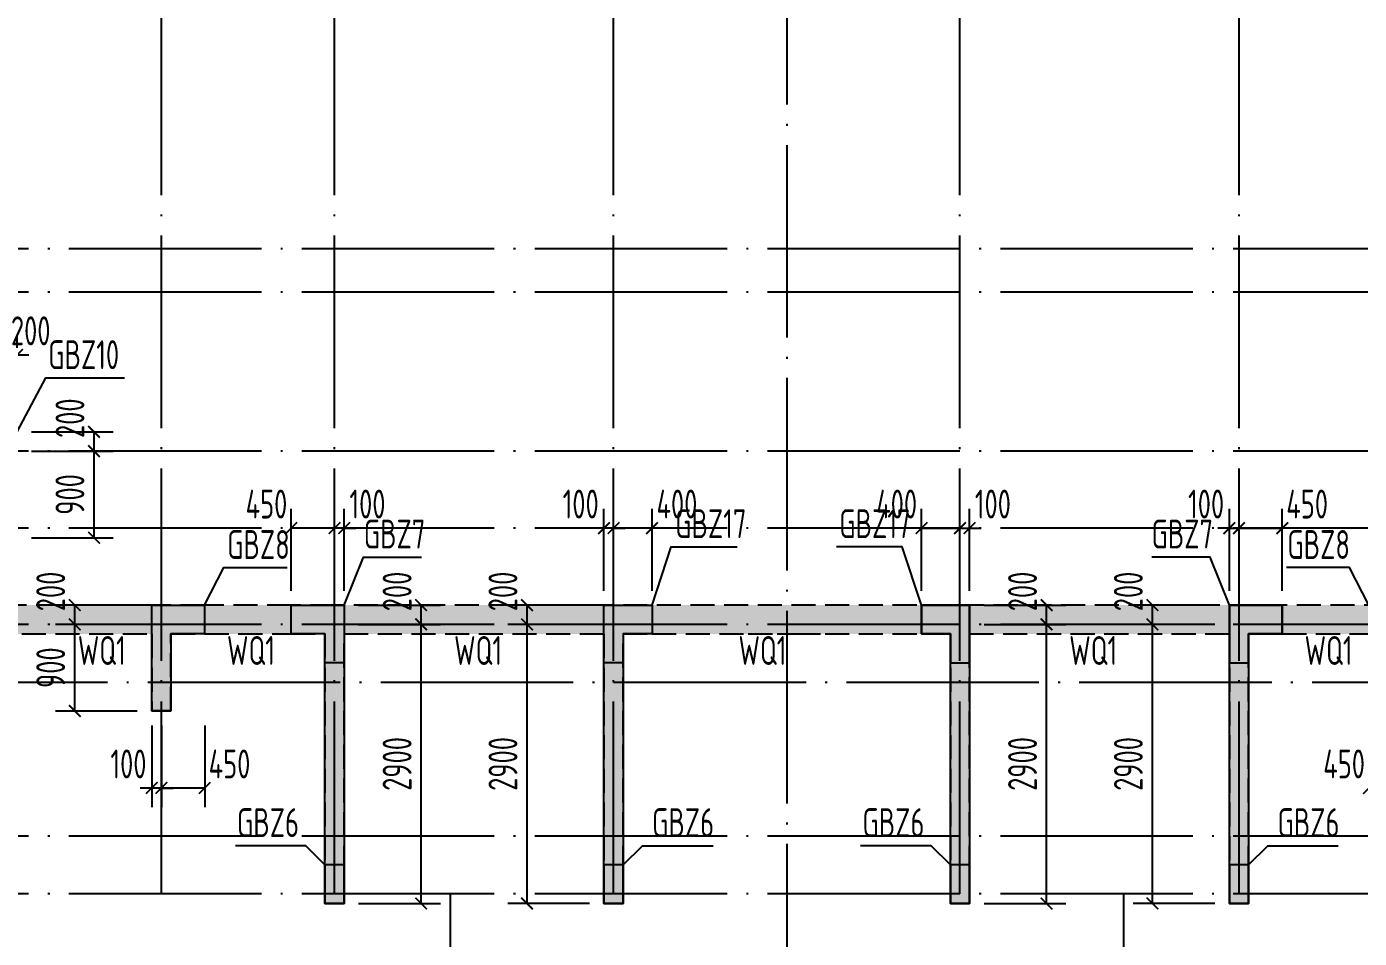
# Model space of a CAD drawing. Extents: x -668857 to 143095, y -247466 to 228182.
# Drawn here: x -310776 to -296925, y 207176 to 216648 of the extents above; entities that cross this region are included whole.
import ezdxf
from ezdxf.enums import TextEntityAlignment as Align

# ---------------------------------------------------------------- set-up
doc = ezdxf.new("R2010")
doc.units = 0
doc.header["$LTSCALE"] = 1000
doc.linetypes.add('DASH', pattern=[0.35, 0.25, -0.1])
doc.linetypes.add('DOTE', pattern=[2.42, 2, -0.2, 0.02, -0.2])
doc.layers.get('0').update_dxf_attribs({"linetype": 'CONTINUOUS'})
doc.layers.get('DEFPOINTS').update_dxf_attribs({"linetype": 'CONTINUOUS'})
for name, color, linetype in [('A-DOTE', 10, 'DOTE'), ('COLU_DE_TEXT', 7, 'CONTINUOUS'), ('LABEL', 1, 'CONTINUOUS'), ('S-Q墙填充', 252, 'CONTINUOUS'), ('S-Q墙实线', 6, 'CONTINUOUS'), ('S-Q墙标注', 3, 'CONTINUOUS'), ('S-Q墙虚线', 6, 'DASH'), ('S-X详图填充', 252, 'CONTINUOUS'), ('S-X详图实线', 4, 'CONTINUOUS')]:
    doc.layers.add(name, color=color, linetype=linetype)
doc.styles.add('TSSD_REIN', font='tssdeng.shx', dxfattribs={"width": 0.7, "height": 300, "bigfont": 'tssdchn.shx'})
doc.styles.add('结构文字', font='zstxt.shx', dxfattribs={"width": 0.7, "bigfont": 'zshz.shx'})
doc.dimstyles.new('STRUCK', dxfattribs={"dimtxt": 400, "dimasz": 121, "dimexe": 200, "dimexo": 150, "dimgap": 115, "dimtad": 1, "dimdec": 0, "dimdsep": 46, "dimtxsty": '结构文字', "dimblk": 'ARCHTICK', "dimcen": 400, "dimclrd": 3, "dimclre": 3, "dimclrt": 7, "dimadec": 0, "dimazin": 0, "dimtfac": 1, "dimtdec": 0, "dimtix": 1, "dimtmove": 2, "dimatfit": 3, "dimldrblk": '_DIMX', "dimfxl": 0, "dimtolj": 1, "dimtzin": 0, "dimarcsym": 0})

# ---------------------------------------------------------------- blocks, each defined once
blk = doc.blocks.new('20210726.16350016')
at = {"layer": 'A-DOTE'}
for p, q in [((23100, 10900), (23100, 21100)), ((24900, 10900), (24900, 21100)), ((27800, 10900), (27800, 21100)), ((29600, 21100), (29600, 3600)), ((31400, 10900), (31400, 21100)), ((34300, 10900), (34300, 21100)), ((55600, 17600), (3600, 17600)), ((55600, 17150), (3600, 17150)), ((55600, 15500), (3600, 15500)), ((55600, 14700), (3600, 14700)), ((55600, 13700), (3600, 13700)), ((3600, 13100.3), (55600, 13100.3)), ((55600, 11500), (3600, 11500)), ((55600, 10900), (3600, 10900)), ((26100, 10900), (26100, 3600)), ((33100, 10900), (33100, 3600))]:
    blk.add_line(p, q, dxfattribs=at)
blk = doc.blocks.new('_ArchTick')
at = {"color": 0, "linetype": 'ByBlock', "const_width": 0.15}
blk.add_lwpolyline([(-0.5, -0.5), (0.5, 0.5)], dxfattribs=at)
blk = doc.blocks.new('*D714')
at = {"layer": 'DEFPOINTS', "color": 0}
for p in [(-305576, 210438), (-304776, 210438), (-304776, 207538)]:
    blk.add_point(p, dxfattribs=at)
at = {"layer": 'S-Q墙标注', "color": 3, "lineweight": -2}
for p, q in [((-304926, 210438), (-305776, 210438)), ((-305576, 207538), (-305576, 210438)), ((-304926, 207538), (-305776, 207538))]:
    blk.add_line(p, q, dxfattribs=at)
at = {"layer": 'S-Q墙标注', "color": 3, "lineweight": -2, "xscale": 121, "yscale": 121, "zscale": 121}
for p, rotation in [((-305576, 210438), 90), ((-305576, 207538), 270)]:
    blk.add_blockref('_ArchTick', p, dxfattribs=dict(at, rotation=rotation))
at = {"layer": 'S-Q墙标注', "color": 7, "insert": (-305826, 208988), "char_height": 300, "attachment_point": 5, "rotation": 90, "style": 'TSSD_REIN'}
blk.add_mtext('\\A1;2900', dxfattribs=at)
blk = doc.blocks.new('_DIMX')
blk.add_line((-150, 0), (150, 0))
at = {"const_width": 50}
blk.add_lwpolyline([(-70, -70), (70, 70)], dxfattribs=at)
blk = doc.blocks.new('*D715')
at = {"layer": 'DEFPOINTS', "color": 0}
for p in [(-305576, 210638), (-304776, 210638), (-304776, 210438)]:
    blk.add_point(p, dxfattribs=at)
at = {"layer": 'S-Q墙标注', "color": 3, "lineweight": -2}
for p, q in [((-304926, 210638), (-305776, 210638)), ((-305576, 210438), (-305576, 210638)), ((-304926, 210438), (-305776, 210438))]:
    blk.add_line(p, q, dxfattribs=at)
at = {"layer": 'S-Q墙标注', "color": 3, "lineweight": -2, "xscale": 121, "yscale": 121, "zscale": 121}
for p, rotation in [((-305576, 210638), 90), ((-305576, 210438), 270)]:
    blk.add_blockref('_ArchTick', p, dxfattribs=dict(at, rotation=rotation))
at = {"layer": 'S-Q墙标注', "color": 7, "insert": (-305826, 210780), "char_height": 300, "attachment_point": 5, "rotation": 90, "style": 'TSSD_REIN'}
blk.add_mtext('\\A1;200', dxfattribs=at)
blk = doc.blocks.new('*D716')
at = {"layer": 'DEFPOINTS', "color": 0}
for p in [(-304676, 211438), (-304676, 210638), (-304276, 210638)]:
    blk.add_point(p, dxfattribs=at)
at = {"layer": 'S-Q墙标注', "color": 3, "lineweight": -2}
for p, q in [((-304676, 210788), (-304676, 211638)), ((-304276, 210788), (-304276, 211638)), ((-304276, 211438), (-304676, 211438))]:
    blk.add_line(p, q, dxfattribs=at)
at = {"layer": 'S-Q墙标注', "color": 3, "lineweight": -2, "xscale": 121, "yscale": 121, "zscale": 121, "rotation": 180}
blk.add_blockref('_ArchTick', (-304676, 211438), dxfattribs=at)
at = {"layer": 'S-Q墙标注', "color": 3, "lineweight": -2, "xscale": 121, "yscale": 121, "zscale": 121}
blk.add_blockref('_ArchTick', (-304276, 211438), dxfattribs=at)
at = {"layer": 'S-Q墙标注', "color": 7, "insert": (-304018, 211688), "char_height": 300, "attachment_point": 5, "style": 'TSSD_REIN'}
blk.add_mtext('\\A1;400', dxfattribs=at)
blk = doc.blocks.new('*D717')
at = {"layer": 'DEFPOINTS', "color": 0}
for p in [(-304776, 211438), (-304776, 210638), (-304676, 210638)]:
    blk.add_point(p, dxfattribs=at)
at = {"layer": 'S-Q墙标注', "color": 3, "lineweight": -2}
for p, q in [((-304776, 210788), (-304776, 211638)), ((-304676, 210788), (-304676, 211638)), ((-304776, 211438), (-304897, 211438)), ((-304676, 211438), (-304776, 211438)), ((-304676, 211438), (-304555, 211438))]:
    blk.add_line(p, q, dxfattribs=at)
at = {"layer": 'S-Q墙标注', "color": 3, "lineweight": -2, "xscale": 121, "yscale": 121, "zscale": 121}
blk.add_blockref('_ArchTick', (-304776, 211438), dxfattribs=at)
at = {"layer": 'S-Q墙标注', "color": 3, "lineweight": -2, "xscale": 121, "yscale": 121, "zscale": 121, "rotation": 180}
blk.add_blockref('_ArchTick', (-304676, 211438), dxfattribs=at)
at = {"layer": 'S-Q墙标注', "color": 7, "insert": (-305018, 211688), "char_height": 300, "attachment_point": 5, "style": 'TSSD_REIN'}
blk.add_mtext('\\A1;100', dxfattribs=at)
blk = doc.blocks.new('*D718')
at = {"layer": 'DEFPOINTS', "color": 0}
for p in [(-307476, 210438), (-306676, 210438), (-307476, 207538)]:
    blk.add_point(p, dxfattribs=at)
at = {"layer": 'S-Q墙标注', "color": 3, "lineweight": -2}
for p, q in [((-307326, 210438), (-306476, 210438)), ((-306676, 207538), (-306676, 210438)), ((-307326, 207538), (-306476, 207538))]:
    blk.add_line(p, q, dxfattribs=at)
at = {"layer": 'S-Q墙标注', "color": 3, "lineweight": -2, "xscale": 121, "yscale": 121, "zscale": 121}
for p, rotation in [((-306676, 210438), 90), ((-306676, 207538), 270)]:
    blk.add_blockref('_ArchTick', p, dxfattribs=dict(at, rotation=rotation))
at = {"layer": 'S-Q墙标注', "color": 7, "insert": (-306926, 208988), "char_height": 300, "attachment_point": 5, "rotation": 90, "style": 'TSSD_REIN'}
blk.add_mtext('\\A1;2900', dxfattribs=at)
blk = doc.blocks.new('*D719')
at = {"layer": 'DEFPOINTS', "color": 0}
for p in [(-307476, 210638), (-306676, 210638), (-307476, 210438)]:
    blk.add_point(p, dxfattribs=at)
at = {"layer": 'S-Q墙标注', "color": 3, "lineweight": -2}
for p, q in [((-307326, 210638), (-306476, 210638)), ((-306676, 210438), (-306676, 210638)), ((-307326, 210438), (-306476, 210438))]:
    blk.add_line(p, q, dxfattribs=at)
at = {"layer": 'S-Q墙标注', "color": 3, "lineweight": -2, "xscale": 121, "yscale": 121, "zscale": 121}
for p, rotation in [((-306676, 210638), 90), ((-306676, 210438), 270)]:
    blk.add_blockref('_ArchTick', p, dxfattribs=dict(at, rotation=rotation))
at = {"layer": 'S-Q墙标注', "color": 7, "insert": (-306926, 210780), "char_height": 300, "attachment_point": 5, "rotation": 90, "style": 'TSSD_REIN'}
blk.add_mtext('\\A1;200', dxfattribs=at)
blk = doc.blocks.new('*D720')
at = {"layer": 'DEFPOINTS', "color": 0}
for p in [(-307576, 211438), (-307576, 210638), (-307476, 210638)]:
    blk.add_point(p, dxfattribs=at)
at = {"layer": 'S-Q墙标注', "color": 3, "lineweight": -2}
for p, q in [((-307576, 210788), (-307576, 211638)), ((-307476, 210788), (-307476, 211638)), ((-307576, 211438), (-307697, 211438)), ((-307476, 211438), (-307576, 211438)), ((-307476, 211438), (-307355, 211438))]:
    blk.add_line(p, q, dxfattribs=at)
at = {"layer": 'S-Q墙标注', "color": 3, "lineweight": -2, "xscale": 121, "yscale": 121, "zscale": 121}
blk.add_blockref('_ArchTick', (-307576, 211438), dxfattribs=at)
at = {"layer": 'S-Q墙标注', "color": 3, "lineweight": -2, "xscale": 121, "yscale": 121, "zscale": 121, "rotation": 180}
blk.add_blockref('_ArchTick', (-307476, 211438), dxfattribs=at)
at = {"layer": 'S-Q墙标注', "color": 7, "insert": (-307234, 211688), "char_height": 300, "attachment_point": 5, "style": 'TSSD_REIN'}
blk.add_mtext('\\A1;100', dxfattribs=at)
blk = doc.blocks.new('*D721')
at = {"layer": 'DEFPOINTS', "color": 0}
for p in [(-308026, 211438), (-308026, 210638), (-307576, 210638)]:
    blk.add_point(p, dxfattribs=at)
at = {"layer": 'S-Q墙标注', "color": 3, "lineweight": -2}
for p, q in [((-308026, 210788), (-308026, 211638)), ((-307576, 210788), (-307576, 211638)), ((-307576, 211438), (-308026, 211438))]:
    blk.add_line(p, q, dxfattribs=at)
at = {"layer": 'S-Q墙标注', "color": 3, "lineweight": -2, "xscale": 121, "yscale": 121, "zscale": 121, "rotation": 180}
blk.add_blockref('_ArchTick', (-308026, 211438), dxfattribs=at)
at = {"layer": 'S-Q墙标注', "color": 3, "lineweight": -2, "xscale": 121, "yscale": 121, "zscale": 121}
blk.add_blockref('_ArchTick', (-307576, 211438), dxfattribs=at)
at = {"layer": 'S-Q墙标注', "color": 7, "insert": (-308284, 211688), "char_height": 300, "attachment_point": 5, "style": 'TSSD_REIN'}
blk.add_mtext('\\A1;450', dxfattribs=at)
blk = doc.blocks.new('*D722')
at = {"layer": 'DEFPOINTS', "color": 0}
for p in [(-310276, 210438), (-309476, 210438), (-309476, 209538)]:
    blk.add_point(p, dxfattribs=at)
at = {"layer": 'S-Q墙标注', "color": 3, "lineweight": -2}
for p, q in [((-309626, 210438), (-310476, 210438)), ((-310276, 209538), (-310276, 210438)), ((-309626, 209538), (-310476, 209538))]:
    blk.add_line(p, q, dxfattribs=at)
at = {"layer": 'S-Q墙标注', "color": 3, "lineweight": -2, "xscale": 121, "yscale": 121, "zscale": 121}
for p, rotation in [((-310276, 210438), 90), ((-310276, 209538), 270)]:
    blk.add_blockref('_ArchTick', p, dxfattribs=dict(at, rotation=rotation))
at = {"layer": 'S-Q墙标注', "color": 7, "insert": (-310526, 209988), "char_height": 300, "attachment_point": 5, "rotation": 90, "style": 'TSSD_REIN'}
blk.add_mtext('\\A1;900', dxfattribs=at)
blk = doc.blocks.new('*D723')
at = {"layer": 'DEFPOINTS', "color": 0}
for p in [(-310276, 210638), (-309476, 210638), (-309476, 210438)]:
    blk.add_point(p, dxfattribs=at)
at = {"layer": 'S-Q墙标注', "color": 3, "lineweight": -2}
for p, q in [((-309626, 210638), (-310476, 210638)), ((-310276, 210438), (-310276, 210638)), ((-309626, 210438), (-310476, 210438))]:
    blk.add_line(p, q, dxfattribs=at)
at = {"layer": 'S-Q墙标注', "color": 3, "lineweight": -2, "xscale": 121, "yscale": 121, "zscale": 121}
for p, rotation in [((-310276, 210638), 90), ((-310276, 210438), 270)]:
    blk.add_blockref('_ArchTick', p, dxfattribs=dict(at, rotation=rotation))
at = {"layer": 'S-Q墙标注', "color": 7, "insert": (-310526, 210780), "char_height": 300, "attachment_point": 5, "rotation": 90, "style": 'TSSD_REIN'}
blk.add_mtext('\\A1;200', dxfattribs=at)
blk = doc.blocks.new('*D724')
at = {"layer": 'DEFPOINTS', "color": 0}
for p in [(-309376, 209538), (-308926, 209538), (-309376, 208738)]:
    blk.add_point(p, dxfattribs=at)
at = {"layer": 'S-Q墙标注', "color": 3, "lineweight": -2}
for p, q in [((-309376, 209388), (-309376, 208538)), ((-308926, 209388), (-308926, 208538)), ((-308926, 208738), (-309376, 208738))]:
    blk.add_line(p, q, dxfattribs=at)
at = {"layer": 'S-Q墙标注', "color": 3, "lineweight": -2, "xscale": 121, "yscale": 121, "zscale": 121, "rotation": 180}
blk.add_blockref('_ArchTick', (-309376, 208738), dxfattribs=at)
at = {"layer": 'S-Q墙标注', "color": 3, "lineweight": -2, "xscale": 121, "yscale": 121, "zscale": 121}
blk.add_blockref('_ArchTick', (-308926, 208738), dxfattribs=at)
at = {"layer": 'S-Q墙标注', "color": 7, "insert": (-308668, 208988), "char_height": 300, "attachment_point": 5, "style": 'TSSD_REIN'}
blk.add_mtext('\\A1;450', dxfattribs=at)
blk = doc.blocks.new('*D725')
at = {"layer": 'DEFPOINTS', "color": 0}
for p in [(-309476, 209538), (-309376, 209538), (-309476, 208738)]:
    blk.add_point(p, dxfattribs=at)
at = {"layer": 'S-Q墙标注', "color": 3, "lineweight": -2}
for p, q in [((-309476, 209388), (-309476, 208538)), ((-309376, 209388), (-309376, 208538)), ((-309476, 208738), (-309597, 208738)), ((-309376, 208738), (-309476, 208738)), ((-309376, 208738), (-309255, 208738))]:
    blk.add_line(p, q, dxfattribs=at)
at = {"layer": 'S-Q墙标注', "color": 3, "lineweight": -2, "xscale": 121, "yscale": 121, "zscale": 121}
blk.add_blockref('_ArchTick', (-309476, 208738), dxfattribs=at)
at = {"layer": 'S-Q墙标注', "color": 3, "lineweight": -2, "xscale": 121, "yscale": 121, "zscale": 121, "rotation": 180}
blk.add_blockref('_ArchTick', (-309376, 208738), dxfattribs=at)
at = {"layer": 'S-Q墙标注', "color": 7, "insert": (-309718, 208988), "char_height": 300, "attachment_point": 5, "style": 'TSSD_REIN'}
blk.add_mtext('\\A1;100', dxfattribs=at)
blk = doc.blocks.new('*D730')
at = {"layer": 'DEFPOINTS', "color": 0}
for p in [(-310876, 212238), (-310076, 212238), (-310876, 211338)]:
    blk.add_point(p, dxfattribs=at)
at = {"layer": 'S-Q墙标注', "color": 3, "lineweight": -2}
for p, q in [((-310726, 212238), (-309876, 212238)), ((-310076, 211338), (-310076, 212238)), ((-310726, 211338), (-309876, 211338))]:
    blk.add_line(p, q, dxfattribs=at)
at = {"layer": 'S-Q墙标注', "color": 3, "lineweight": -2, "xscale": 121, "yscale": 121, "zscale": 121}
for p, rotation in [((-310076, 212238), 90), ((-310076, 211338), 270)]:
    blk.add_blockref('_ArchTick', p, dxfattribs=dict(at, rotation=rotation))
at = {"layer": 'S-Q墙标注', "color": 7, "insert": (-310326, 211788), "char_height": 300, "attachment_point": 5, "rotation": 90, "style": 'TSSD_REIN'}
blk.add_mtext('\\A1;900', dxfattribs=at)
blk = doc.blocks.new('*D731')
at = {"layer": 'DEFPOINTS', "color": 0}
for p in [(-310876, 212438), (-310076, 212438), (-310876, 212238)]:
    blk.add_point(p, dxfattribs=at)
at = {"layer": 'S-Q墙标注', "color": 3, "lineweight": -2}
for p, q in [((-310726, 212438), (-309876, 212438)), ((-310076, 212238), (-310076, 212438)), ((-310726, 212238), (-309876, 212238))]:
    blk.add_line(p, q, dxfattribs=at)
at = {"layer": 'S-Q墙标注', "color": 3, "lineweight": -2, "xscale": 121, "yscale": 121, "zscale": 121}
for p, rotation in [((-310076, 212438), 90), ((-310076, 212238), 270)]:
    blk.add_blockref('_ArchTick', p, dxfattribs=dict(at, rotation=rotation))
at = {"layer": 'S-Q墙标注', "color": 7, "insert": (-310326, 212580), "char_height": 300, "attachment_point": 5, "rotation": 90, "style": 'TSSD_REIN'}
blk.add_mtext('\\A1;200', dxfattribs=at)
blk = doc.blocks.new('*D732')
at = {"layer": 'DEFPOINTS', "color": 0}
for p in [(-311076, 213238), (-311076, 212438), (-310876, 212438)]:
    blk.add_point(p, dxfattribs=at)
at = {"layer": 'S-Q墙标注', "color": 3, "lineweight": -2}
for p, q in [((-311076, 212588), (-311076, 213438)), ((-310876, 212588), (-310876, 213438)), ((-311076, 213238), (-311197, 213238)), ((-310876, 213238), (-311076, 213238)), ((-310876, 213238), (-310755, 213238))]:
    blk.add_line(p, q, dxfattribs=at)
at = {"layer": 'S-Q墙标注', "color": 3, "lineweight": -2, "xscale": 121, "yscale": 121, "zscale": 121}
blk.add_blockref('_ArchTick', (-311076, 213238), dxfattribs=at)
at = {"layer": 'S-Q墙标注', "color": 3, "lineweight": -2, "xscale": 121, "yscale": 121, "zscale": 121, "rotation": 180}
blk.add_blockref('_ArchTick', (-310876, 213238), dxfattribs=at)
at = {"layer": 'S-Q墙标注', "color": 7, "insert": (-310734, 213488), "char_height": 300, "attachment_point": 5, "style": 'TSSD_REIN'}
blk.add_mtext('\\A1;200', dxfattribs=at)
blk = doc.blocks.new('*D791')
at = {"layer": 'DEFPOINTS', "color": 0}
for p in [(-300976, 210438), (-300176, 210438), (-300976, 207538)]:
    blk.add_point(p, dxfattribs=at)
at = {"layer": 'S-Q墙标注', "color": 3, "lineweight": -2}
for p, q in [((-300826, 210438), (-299976, 210438)), ((-300176, 207538), (-300176, 210438)), ((-300826, 207538), (-299976, 207538))]:
    blk.add_line(p, q, dxfattribs=at)
at = {"layer": 'S-Q墙标注', "color": 3, "lineweight": -2, "xscale": 121, "yscale": 121, "zscale": 121}
for p, rotation in [((-300176, 210438), 90), ((-300176, 207538), 270)]:
    blk.add_blockref('_ArchTick', p, dxfattribs=dict(at, rotation=rotation))
at = {"layer": 'S-Q墙标注', "color": 7, "insert": (-300426, 208988), "char_height": 300, "attachment_point": 5, "rotation": 90, "style": 'TSSD_REIN'}
blk.add_mtext('\\A1;2900', dxfattribs=at)
blk = doc.blocks.new('*D792')
at = {"layer": 'DEFPOINTS', "color": 0}
for p in [(-300976, 210638), (-300176, 210638), (-300976, 210438)]:
    blk.add_point(p, dxfattribs=at)
at = {"layer": 'S-Q墙标注', "color": 3, "lineweight": -2}
for p, q in [((-300826, 210638), (-299976, 210638)), ((-300176, 210438), (-300176, 210638)), ((-300826, 210438), (-299976, 210438))]:
    blk.add_line(p, q, dxfattribs=at)
at = {"layer": 'S-Q墙标注', "color": 3, "lineweight": -2, "xscale": 121, "yscale": 121, "zscale": 121}
for p, rotation in [((-300176, 210638), 90), ((-300176, 210438), 270)]:
    blk.add_blockref('_ArchTick', p, dxfattribs=dict(at, rotation=rotation))
at = {"layer": 'S-Q墙标注', "color": 7, "insert": (-300426, 210780), "char_height": 300, "attachment_point": 5, "rotation": 90, "style": 'TSSD_REIN'}
blk.add_mtext('\\A1;200', dxfattribs=at)
blk = doc.blocks.new('*D793')
at = {"layer": 'DEFPOINTS', "color": 0}
for p in [(-301076, 211438), (-301476, 210638), (-301076, 210638)]:
    blk.add_point(p, dxfattribs=at)
at = {"layer": 'S-Q墙标注', "color": 3, "lineweight": -2}
for p, q in [((-301476, 210788), (-301476, 211638)), ((-301076, 210788), (-301076, 211638)), ((-301476, 211438), (-301076, 211438))]:
    blk.add_line(p, q, dxfattribs=at)
at = {"layer": 'S-Q墙标注', "color": 3, "lineweight": -2, "xscale": 121, "yscale": 121, "zscale": 121, "rotation": 180}
blk.add_blockref('_ArchTick', (-301476, 211438), dxfattribs=at)
at = {"layer": 'S-Q墙标注', "color": 3, "lineweight": -2, "xscale": 121, "yscale": 121, "zscale": 121}
blk.add_blockref('_ArchTick', (-301076, 211438), dxfattribs=at)
at = {"layer": 'S-Q墙标注', "color": 7, "insert": (-301734, 211688), "char_height": 300, "attachment_point": 5, "style": 'TSSD_REIN'}
blk.add_mtext('\\A1;400', dxfattribs=at)
blk = doc.blocks.new('*D794')
at = {"layer": 'DEFPOINTS', "color": 0}
for p in [(-300976, 211438), (-301076, 210638), (-300976, 210638)]:
    blk.add_point(p, dxfattribs=at)
at = {"layer": 'S-Q墙标注', "color": 3, "lineweight": -2}
for p, q in [((-301076, 210788), (-301076, 211638)), ((-300976, 210788), (-300976, 211638)), ((-301076, 211438), (-301197, 211438)), ((-301076, 211438), (-300976, 211438)), ((-300976, 211438), (-300855, 211438))]:
    blk.add_line(p, q, dxfattribs=at)
at = {"layer": 'S-Q墙标注', "color": 3, "lineweight": -2, "xscale": 121, "yscale": 121, "zscale": 121}
blk.add_blockref('_ArchTick', (-301076, 211438), dxfattribs=at)
at = {"layer": 'S-Q墙标注', "color": 3, "lineweight": -2, "xscale": 121, "yscale": 121, "zscale": 121, "rotation": 180}
blk.add_blockref('_ArchTick', (-300976, 211438), dxfattribs=at)
at = {"layer": 'S-Q墙标注', "color": 7, "insert": (-300734, 211688), "char_height": 300, "attachment_point": 5, "style": 'TSSD_REIN'}
blk.add_mtext('\\A1;100', dxfattribs=at)
blk = doc.blocks.new('*D795')
at = {"layer": 'DEFPOINTS', "color": 0}
for p in [(-299076, 210438), (-298276, 210438), (-298276, 207538)]:
    blk.add_point(p, dxfattribs=at)
at = {"layer": 'S-Q墙标注', "color": 3, "lineweight": -2}
for p, q in [((-298426, 210438), (-299276, 210438)), ((-299076, 207538), (-299076, 210438)), ((-298426, 207538), (-299276, 207538))]:
    blk.add_line(p, q, dxfattribs=at)
at = {"layer": 'S-Q墙标注', "color": 3, "lineweight": -2, "xscale": 121, "yscale": 121, "zscale": 121}
for p, rotation in [((-299076, 210438), 90), ((-299076, 207538), 270)]:
    blk.add_blockref('_ArchTick', p, dxfattribs=dict(at, rotation=rotation))
at = {"layer": 'S-Q墙标注', "color": 7, "insert": (-299326, 208988), "char_height": 300, "attachment_point": 5, "rotation": 90, "style": 'TSSD_REIN'}
blk.add_mtext('\\A1;2900', dxfattribs=at)
blk = doc.blocks.new('*D796')
at = {"layer": 'DEFPOINTS', "color": 0}
for p in [(-299076, 210638), (-298276, 210638), (-298276, 210438)]:
    blk.add_point(p, dxfattribs=at)
at = {"layer": 'S-Q墙标注', "color": 3, "lineweight": -2}
for p, q in [((-298426, 210638), (-299276, 210638)), ((-299076, 210438), (-299076, 210638)), ((-298426, 210438), (-299276, 210438))]:
    blk.add_line(p, q, dxfattribs=at)
at = {"layer": 'S-Q墙标注', "color": 3, "lineweight": -2, "xscale": 121, "yscale": 121, "zscale": 121}
for p, rotation in [((-299076, 210638), 90), ((-299076, 210438), 270)]:
    blk.add_blockref('_ArchTick', p, dxfattribs=dict(at, rotation=rotation))
at = {"layer": 'S-Q墙标注', "color": 7, "insert": (-299326, 210780), "char_height": 300, "attachment_point": 5, "rotation": 90, "style": 'TSSD_REIN'}
blk.add_mtext('\\A1;200', dxfattribs=at)
blk = doc.blocks.new('*D797')
at = {"layer": 'DEFPOINTS', "color": 0}
for p in [(-298176, 211438), (-298276, 210638), (-298176, 210638)]:
    blk.add_point(p, dxfattribs=at)
at = {"layer": 'S-Q墙标注', "color": 3, "lineweight": -2}
for p, q in [((-298276, 210788), (-298276, 211638)), ((-298176, 210788), (-298176, 211638)), ((-298276, 211438), (-298397, 211438)), ((-298276, 211438), (-298176, 211438)), ((-298176, 211438), (-298055, 211438))]:
    blk.add_line(p, q, dxfattribs=at)
at = {"layer": 'S-Q墙标注', "color": 3, "lineweight": -2, "xscale": 121, "yscale": 121, "zscale": 121}
blk.add_blockref('_ArchTick', (-298276, 211438), dxfattribs=at)
at = {"layer": 'S-Q墙标注', "color": 3, "lineweight": -2, "xscale": 121, "yscale": 121, "zscale": 121, "rotation": 180}
blk.add_blockref('_ArchTick', (-298176, 211438), dxfattribs=at)
at = {"layer": 'S-Q墙标注', "color": 7, "insert": (-298518, 211688), "char_height": 300, "attachment_point": 5, "style": 'TSSD_REIN'}
blk.add_mtext('\\A1;100', dxfattribs=at)
blk = doc.blocks.new('*D798')
at = {"layer": 'DEFPOINTS', "color": 0}
for p in [(-297726, 211438), (-298176, 210638), (-297726, 210638)]:
    blk.add_point(p, dxfattribs=at)
at = {"layer": 'S-Q墙标注', "color": 3, "lineweight": -2}
for p, q in [((-298176, 210788), (-298176, 211638)), ((-297726, 210788), (-297726, 211638)), ((-298176, 211438), (-297726, 211438))]:
    blk.add_line(p, q, dxfattribs=at)
at = {"layer": 'S-Q墙标注', "color": 3, "lineweight": -2, "xscale": 121, "yscale": 121, "zscale": 121, "rotation": 180}
blk.add_blockref('_ArchTick', (-298176, 211438), dxfattribs=at)
at = {"layer": 'S-Q墙标注', "color": 3, "lineweight": -2, "xscale": 121, "yscale": 121, "zscale": 121}
blk.add_blockref('_ArchTick', (-297726, 211438), dxfattribs=at)
at = {"layer": 'S-Q墙标注', "color": 7, "insert": (-297468, 211688), "char_height": 300, "attachment_point": 5, "style": 'TSSD_REIN'}
blk.add_mtext('\\A1;450', dxfattribs=at)
blk = doc.blocks.new('*D801')
at = {"layer": 'DEFPOINTS', "color": 0}
for p in [(-296826, 209538), (-296376, 209538), (-296376, 208738)]:
    blk.add_point(p, dxfattribs=at)
at = {"layer": 'S-Q墙标注', "color": 3, "lineweight": -2}
for p, q in [((-296826, 209388), (-296826, 208538)), ((-296376, 209388), (-296376, 208538)), ((-296826, 208738), (-296376, 208738))]:
    blk.add_line(p, q, dxfattribs=at)
at = {"layer": 'S-Q墙标注', "color": 3, "lineweight": -2, "xscale": 121, "yscale": 121, "zscale": 121, "rotation": 180}
blk.add_blockref('_ArchTick', (-296826, 208738), dxfattribs=at)
at = {"layer": 'S-Q墙标注', "color": 3, "lineweight": -2, "xscale": 121, "yscale": 121, "zscale": 121}
blk.add_blockref('_ArchTick', (-296376, 208738), dxfattribs=at)
at = {"layer": 'S-Q墙标注', "color": 7, "insert": (-297084, 208988), "char_height": 300, "attachment_point": 5, "style": 'TSSD_REIN'}
blk.add_mtext('\\A1;450', dxfattribs=at)

msp = doc.modelspace()

# ---------------------------------------------------------------- hatches: boundary and pattern name
at = {"layer": 'S-Q墙填充', "ltscale": 0.5}
h = msp.add_hatch(dxfattribs=at)
h.set_pattern_fill('ARMORED', color=252, scale=30, style=0)
h.set_pattern_definition([(50, (-376939.88, 173170.09), (215.17805, -18.82564), [22.5, -247.5]), (355, (-376939.88, 173170.09), (-41.6254, 225.65764), [18, -198]), (100.4514, (-376921.95, 173168.52), (173.5528, 206.83186), [19.12206, -210.34263]), (46.1842, (-376939.88, 173230.09), (320.1723, -49.6557), [33.75, -371.25]), (96.6356, (-376913.2, 173225.95), (280.3988, 292.2354), [28.6831, -315.5139]), (351.1842, (-376939.88, 173230.1), (280.3986, 292.2356), [27, -297]), (21, (-376909.88, 173215.09), (179.07212, -120.78567), [22.5, -247.5]), (326, (-376909.88, 173215.09), (72.9946, 217.545), [18, -198]), (71.4514, (-376894.95, 173205.02), (252.0668, 96.75915), [19.12206, -210.34263]), (37.5, (-376939.88, 173170.085), (3.647957, 99.868156), [0, -195.6, 0, -201, 0, -198.75]), (7.5, (-376939.88, 173170.09), (78.92086, 118.32351), [0, -114.6, 0, -191.1, 0, -75.75]), (327.5, (-377006.78, 173170.085), (160.14673, -6.76646), [0, -75, 0, -234, 0, -310.5]), (317.5, (-377036.78, 173170.09), (174.95585, 30.0315), [0, -97.5, 0, -155.4, 0, -220.5]), (45, (-376939.88, 173170.09), (-106.06602, 106.06602), [])])
h.paths.add_polyline_path([(-285876.04, 212438.23), (-286525.96, 212438.23), (-288176.02, 212438.23), (-288776.24, 212438.23), (-288776.38, 212688.23), (-291975.97, 212688.23), (-291976.06, 212438.23), (-292575.99, 212438.23), (-294176.22, 212438.23), (-294876.13, 212438.23), (-294876.13, 211438.23), (-294876.13, 210638.23), (-307576.14, 210638.23), (-308026.14, 210638.23), (-308926.22, 210638.23), (-309376.13, 210638.23), (-310876.13, 210638.23), (-310876.13, 211438.23), (-310876.13, 212438.23), (-311526.05, 212438.23), (-313176.52, 212438.23), (-313776.13, 212438.23), (-313776.13, 212688.23), (-316976.13, 212688.23), (-316976.13, 212438.23), (-317576.26, 212438.23), (-319176.22, 212438.23), (-319876.13, 212438.23), (-319876.13, 211438.23), (-319876.13, 210638.23), (-328076.13, 210638.23), (-328076.13, 207638.23), (-328076.12, 205038.23), (-328076.12, 202938.23), (-325276.12, 202938.23), (-318776.08, 202938.23), (-318776.13, 201738.22), (-317726.13, 201738.22), (-315376.12, 201738.22), (-312826.13, 201738.22), (-311976.13, 201738.22), (-311976.18, 202938.11), (-306376.14, 202938.23), (-305476.14, 202938.23), (-302876.14, 202938.23), (-300276.12, 202938.23), (-299376.12, 202938.23), (-293776.12, 202938.23), (-293776.12, 201738.22), (-292726.13, 201738.22), (-290376.14, 201738.22), (-288026.13, 201738.22), (-286976.14, 201738.22), (-286976.14, 202938.23), (-281376.14, 202938.23), (-280476.14, 202938.23), (-277676.14, 202938.23), (-277676.14, 210638.23), (-279276.23, 210638.23), (-279676.14, 210638.23), (-282576.13, 210638.23), (-283026.13, 210638.23), (-283926.22, 210638.23), (-284376.14, 210638.23), (-285876.04, 210638.23), (-285876.04, 211438.23)])
h.paths.add_polyline_path([(-327776.13, 207538.23), (-327076.13, 207538.23), (-327076.13, 207738.23), (-327776.13, 207738.23), (-327776.13, 210338.23), (-327376.13, 210338.23), (-326476.04, 210338.23), (-326176.12, 210338.23), (-326176.11, 209688.23), (-325976.11, 209688.23), (-325976.12, 210338.23), (-323276.12, 210338.23), (-323276.12, 207538.23), (-323076.12, 207538.23), (-323076.12, 210338.23), (-322726.12, 210338.23), (-321826.04, 210338.23), (-321476.12, 210338.23), (-321476.12, 209538.23), (-321276.12, 209538.23), (-321276.12, 210338.23), (-319576.13, 210338.23), (-319576.13, 211438.23), (-319576.13, 212138.23), (-319176.22, 212138.23), (-317576.26, 212138.23), (-316876.13, 212138.23), (-316876.13, 210938.23), (-316676.13, 210938.23), (-316676.13, 212238.23), (-316676.13, 212388.23), (-314076.13, 212388.23), (-314076.13, 212238.23), (-314076.13, 210938.23), (-313876.13, 210938.23), (-313876.13, 212138.23), (-313176.52, 212138.23), (-311526.05, 212138.23), (-311176.13, 212138.23), (-311176.13, 211438.23), (-311176.13, 210338.23), (-309476.13, 210338.23), (-309476.13, 209538.23), (-309276.13, 209538.23), (-309276.13, 210338.23), (-308926.22, 210338.23), (-308026.14, 210338.23), (-307676.14, 210338.23), (-307676.14, 207538.23), (-307476.14, 207538.23), (-307476.14, 210338.23), (-304776.14, 210338.23), (-304776.14, 207538.23), (-304576.14, 207538.23), (-304576.14, 210338.23), (-304276.23, 210338.23), (-303276.13, 210338.23), (-302976.14, 210338.23), (-302976.14, 210338.23), (-302776.14, 210338.23), (-302776.14, 210338.23), (-302476.13, 210338.23), (-301476.04, 210338.23), (-301176.12, 210338.23), (-301176.12, 207538.03), (-300976.12, 207538.03), (-300976.12, 210338.23), (-298276.13, 210338.23), (-298276.13, 207538.23), (-298076.13, 207538.23), (-298076.13, 210338.23), (-297726.13, 210338.23), (-296826.04, 210338.23), (-296476.13, 210338.23), (-296476.13, 209538.23), (-296276.13, 209538.23), (-296276.13, 210338.23), (-294576.13, 210338.23), (-294576.13, 211438.23), (-294576.13, 212138.23), (-294176.22, 212138.23), (-292575.99, 212138.23), (-291876.13, 212138.23), (-291876.13, 210938.23), (-291676.13, 210938.23), (-291676.13, 212388.23), (-289076.13, 212388.23), (-289076.13, 210938.23), (-288876.13, 210938.23), (-288876.13, 212138.23), (-288176.02, 212138.23), (-286525.96, 212138.23), (-286176.04, 212138.23), (-286176.04, 211438.23), (-286176.04, 210338.23), (-284476.14, 210338.23), (-284476.14, 209538.23), (-284276.14, 209538.23), (-284276.14, 210338.23), (-283926.22, 210338.23), (-283026.13, 210338.23), (-282676.13, 210338.23), (-282676.13, 207538.23), (-282476.13, 207538.23), (-282476.13, 210338.23), (-279776.14, 210338.23), (-279776.14, 209688.25), (-279576.14, 209688.25), (-279576.14, 210338.23), (-279276.23, 210338.23), (-278376.13, 210338.23), (-277976.13, 210338.23), (-277976.13, 207738.23), (-278676.13, 207738.23), (-278676.13, 207538.23), (-277976.13, 207538.23), (-277976.14, 205038.23), (-277976.14, 203238.23), (-280476.14, 203238.23), (-281276.14, 203238.23), (-281276.14, 204688.23), (-281476.14, 204688.23), (-281476.14, 203238.23), (-286976.14, 203238.23), (-286976.14, 203488.22), (-287276.14, 203488.22), (-287276.14, 203138.23), (-287276.14, 202038.22), (-288026.13, 202038.22), (-290376.14, 202038.22), (-292726.13, 202038.22), (-293476.12, 202038.22), (-293476.12, 203138.23), (-293476.12, 203488.22), (-293776.12, 203488.22), (-293776.12, 203238.23), (-299276.12, 203238.23), (-299276.12, 204688.23), (-299476.12, 204688.23), (-299476.12, 203238.23), (-300276.12, 203238.23), (-302876.14, 203238.23), (-305476.14, 203238.23), (-306276.14, 203238.23), (-306276.14, 204688.23), (-306476.14, 204688.23), (-306476.14, 203238.22), (-311976.14, 203238.1), (-311976.1, 203488.2), (-312276.14, 203488.23), (-312276.19, 203138.11), (-312276.15, 202038.22), (-312826.13, 202038.23), (-315376.12, 202038.22), (-317726.13, 202038.22), (-318476.12, 202038.22), (-318476.07, 203138.11), (-318476.12, 203488.23), (-318776.12, 203488.2), (-318776.09, 203238.1), (-324276.12, 203238.22), (-324276.12, 204688.23), (-324476.12, 204688.23), (-324476.12, 203238.23), (-325276.12, 203238.23), (-327776.12, 203238.23), (-327776.12, 205038.23)], flags=16)
at = {"layer": 'S-X详图填充'}
h = msp.add_hatch(color=256, dxfattribs=at)
h.dxf.hatch_style = 1
h.paths.add_polyline_path([(-308926.14, 210638.22), (-308926.2, 210338.23), (-309276.2, 210338.23), (-309276.14, 209538.25), (-309476.14, 209538.25), (-309476.14, 210638.22)])
h = msp.add_hatch(color=256, dxfattribs=at)
h.dxf.hatch_style = 1
h.paths.add_polyline_path([(-307476.14, 210038.25), (-307676.14, 210038.25), (-307676.15, 210338.23), (-308026.16, 210338.23), (-308026.16, 210638.22), (-307476.15, 210638.22)])
h = msp.add_hatch(color=256, dxfattribs=at)
h.dxf.hatch_style = 1
h.paths.add_polyline_path([(-304576.14, 210038.25), (-304776.14, 210038.25), (-304776.15, 210638.22), (-304276.15, 210638.22), (-304276.15, 210338.23), (-304576.15, 210338.23)])
h = msp.add_hatch(color=256, dxfattribs=at)
h.dxf.hatch_style = 1
h.paths.add_polyline_path([(-301176.14, 210038.25), (-300976.14, 210038.25), (-300976.13, 210638.22), (-301476.13, 210638.22), (-301476.13, 210338.23), (-301176.13, 210338.23)])
h = msp.add_hatch(color=256, dxfattribs=at)
h.dxf.hatch_style = 1
h.paths.add_polyline_path([(-298276.14, 210038.25), (-298076.14, 210038.25), (-298076.13, 210338.23), (-297726.13, 210338.23), (-297726.13, 210638.22), (-298276.13, 210638.22)])
h = msp.add_hatch(color=256, dxfattribs=at)
h.dxf.hatch_style = 1
h.paths.add_polyline_path([(-307476.14, 207938.25), (-307676.14, 207938.25), (-307676.14, 207538.25), (-307476.14, 207538.25)])
h = msp.add_hatch(color=256, dxfattribs=at)
h.dxf.hatch_style = 1
h.paths.add_polyline_path([(-304576.14, 207938.25), (-304776.14, 207938.25), (-304776.14, 207538.25), (-304576.14, 207538.25)])
h = msp.add_hatch(color=256, dxfattribs=at)
h.dxf.hatch_style = 1
h.paths.add_polyline_path([(-300976.14, 207938.25), (-301176.14, 207938.25), (-301176.14, 207538.25), (-300976.14, 207538.25)])
h = msp.add_hatch(color=256, dxfattribs=at)
h.dxf.hatch_style = 1
h.paths.add_polyline_path([(-298076.14, 207938.25), (-298276.14, 207938.25), (-298276.14, 207538.25), (-298076.14, 207538.25)])

# ---------------------------------------------------------------- linework, layer by layer
at = {"layer": 'LABEL'}
for points in [[(-310876.13, 212438.23), (-310576.14, 212999.92), (-309757.9, 212999.92)], [(-304276.13, 210638.22), (-304076.13, 211243.98), (-303392.07, 211243.98)], [(-301476.13, 210638.22), (-301676.13, 211243.98), (-302360.19, 211243.98)], [(-307476.13, 210638.22), (-307276.13, 211136.38), (-306671, 211136.38)], [(-298276.13, 210638.22), (-298476.13, 211136.38), (-299081.26, 211136.38)], [(-308926.13, 210638.22), (-308726.13, 211027.53), (-308069.55, 211027.53)], [(-296826.13, 210638.22), (-297026.13, 211027.53), (-297682.71, 211027.53)], [(-307676.14, 207938.25), (-307876.14, 208138.25), (-308606.8, 208138.25)], [(-304576.14, 207938.25), (-304376.14, 208138.25), (-303642.41, 208138.25)], [(-301176.14, 207938.25), (-301376.14, 208138.25), (-302109.87, 208138.25)], [(-298076.14, 207938.25), (-297876.14, 208138.25), (-297145.48, 208138.25)]]:
    msp.add_lwpolyline(points, dxfattribs=at)
at = {"layer": 'S-Q墙实线', "ltscale": 0.5}
for points in [[(-308926.13, 210338.23), (-309276.13, 210338.23), (-309276.13, 209538.23), (-309476.13, 209538.23), (-309476.13, 210638.22), (-308926.13, 210638.22), (-308926.13, 210338.23)], [(-308026.13, 210638.22), (-307476.13, 210638.22), (-307476.13, 207538.23), (-307676.13, 207538.23), (-307676.13, 210338.23), (-308026.13, 210338.23), (-308026.13, 210638.22)], [(-304776.13, 207538.23), (-304776.13, 210638.22), (-304276.13, 210638.22), (-304276.13, 210338.23), (-304576.13, 210338.23), (-304576.13, 207538.23), (-304776.13, 207538.23)], [(-301476.13, 210638.22), (-300976.13, 210638.22), (-300976.13, 207538.23), (-301176.13, 207538.23), (-301176.13, 210338.23), (-301476.13, 210338.23), (-301476.13, 210638.22)], [(-298276.13, 207538.23), (-298276.13, 210638.22), (-297726.13, 210638.22), (-297726.13, 210338.23), (-298076.13, 210338.23), (-298076.13, 207538.23), (-298276.13, 207538.23)]]:
    msp.add_lwpolyline(points, dxfattribs=at)
at = {"layer": 'S-Q墙虚线', "color": 6}
for points in [[(-294876.13, 210638.23), (-307576.14, 210638.23), (-308026.14, 210638.23), (-308926.22, 210638.23), (-309376.13, 210638.23), (-310876.13, 210638.23)], [(-311176.13, 210338.23), (-309476.13, 210338.23), (-309476.13, 209538.23), (-309276.13, 209538.23), (-309276.13, 210338.23), (-308926.22, 210338.23), (-308026.14, 210338.23), (-307676.14, 210338.23), (-307676.14, 207538.23), (-307476.14, 207538.23), (-307476.14, 210338.23), (-304776.14, 210338.23), (-304776.14, 207538.23), (-304576.14, 207538.23), (-304576.14, 210338.23), (-304276.23, 210338.23), (-303276.13, 210338.23), (-302976.14, 210338.23), (-302976.14, 210338.23), (-302776.14, 210338.23), (-302776.14, 210338.23), (-302476.13, 210338.23), (-301476.04, 210338.23), (-301176.12, 210338.23), (-301176.12, 207538.03), (-300976.12, 207538.03), (-300976.12, 210338.23), (-298276.13, 210338.23), (-298276.13, 207538.23), (-298076.13, 207538.23), (-298076.13, 210338.23), (-297726.13, 210338.23), (-296826.04, 210338.23)]]:
    msp.add_lwpolyline(points, dxfattribs=at)
at = {"layer": 'S-X详图实线'}
for points in [[(-308926.15, 210638.22), (-308926.15, 210338.23), (-309276.15, 210338.23), (-309276.14, 209538.25), (-309476.14, 209538.25), (-309476.15, 210638.22), (-308926.15, 210638.22)], [(-307476.14, 210038.25), (-307676.14, 210038.25), (-307676.15, 210338.23), (-308026.16, 210338.23), (-308026.16, 210638.22), (-307476.15, 210638.22), (-307476.14, 210038.25)], [(-304576.14, 210038.25), (-304776.14, 210038.25), (-304776.15, 210638.22), (-304276.15, 210638.22), (-304276.15, 210338.23), (-304576.15, 210338.23), (-304576.14, 210038.25)], [(-301176.14, 210038.25), (-300976.14, 210038.25), (-300976.13, 210638.22), (-301476.13, 210638.22), (-301476.13, 210338.23), (-301176.13, 210338.23), (-301176.14, 210038.25)], [(-298276.14, 210038.25), (-298076.14, 210038.25), (-298076.13, 210338.23), (-297726.13, 210338.23), (-297726.13, 210638.22), (-298276.13, 210638.22), (-298276.14, 210038.25)], [(-307476.14, 207938.25), (-307676.14, 207938.25), (-307676.14, 207538.25), (-307476.14, 207538.25), (-307476.14, 207938.25)], [(-304576.14, 207938.25), (-304776.14, 207938.25), (-304776.14, 207538.25), (-304576.14, 207538.25), (-304576.14, 207938.25)], [(-300976.14, 207938.25), (-301176.14, 207938.25), (-301176.14, 207538.25), (-300976.14, 207538.25), (-300976.14, 207938.25)], [(-298076.14, 207938.25), (-298276.14, 207938.25), (-298276.14, 207538.25), (-298076.14, 207538.25), (-298076.14, 207938.25)]]:
    msp.add_lwpolyline(points, close=True, dxfattribs=at)

# ---------------------------------------------------------------- block references
at = {"layer": 'A-DOTE'}
msp.add_blockref('20210726.16350016', (-332476.13, 196738.18), dxfattribs=at)

# ---------------------------------------------------------------- texts
at = {"layer": 'COLU_DE_TEXT', "style": 'TSSD_REIN', "width": 0.7}
for s, p in [('GBZ10', (-310551.76, 212999.92)), ('GBZ7', (-307272.33, 211136.38)), ('GBZ17', (-304035.59, 211243.98)), ('GBZ17', (-302330.52, 211243.98)), ('GBZ7', (-299085.7, 211136.38)), ('GBZ8', (-308692.51, 211027.53)), ('GBZ8', (-297673.6, 211027.53)), ('GBZ6', (-308589.98, 208138.25)), ('GBZ6', (-304276.14, 208138.25)), ('GBZ6', (-302089.98, 208138.25)), ('GBZ6', (-297776.14, 208138.25))]:
    msp.add_text(s, height=300, dxfattribs=at).set_placement(p, align=Align.BOTTOM_LEFT)
at = {"layer": 'S-Q墙标注', "style": 'TSSD_REIN', "width": 0.7}
for p in [(-309995.56, 209926.83), (-308444.97, 209926.83), (-306084.46, 209926.83), (-303128.85, 209926.83), (-299691.28, 209926.83), (-297245.39, 209926.83)]:
    msp.add_text('WQ1', height=300, dxfattribs=at).set_placement(p, align=Align.BOTTOM_CENTER)

# ---------------------------------------------------------------- dimensions: what is measured, and where the dimension line sits
at = {"layer": 'S-Q墙标注'}
for base, p1, p2, angle, picture, middle in [((-311076.12, 213238.23), (-310876.13, 212438.23), (-311076.12, 212438.23), 180, '*D732', (-310734.2, 213488.23)), ((-310076.15, 212438.23), (-310876.15, 212238.22), (-310876.15, 212438.23), 90, '*D731', (-310326.15, 212580.15)), ((-308026.13, 211438.23), (-307576.12, 210638.23), (-308026.13, 210638.23), 180, '*D721', (-308284.21, 211688.23)), ((-307576.12, 211438.23), (-307476.13, 210638.23), (-307576.12, 210638.23), 180, '*D720', (-307234.21, 211688.23)), ((-304776.13, 211438.23), (-304676.12, 210638.23), (-304776.13, 210638.23), 180, '*D717', (-305018.05, 211688.23)), ((-304676.12, 211438.23), (-304276.22, 210638.23), (-304676.12, 210638.23), 180, '*D716', (-304018.14, 211688.23)), ((-310276.14, 210638.23), (-309476.14, 210438.22), (-309476.14, 210638.23), 90, '*D723', (-310526.14, 210780.15)), ((-306676.14, 210638.23), (-307476.14, 210438.22), (-307476.14, 210638.23), 90, '*D719', (-306926.14, 210780.15)), ((-305576.14, 210638.23), (-304776.14, 210438.22), (-304776.14, 210638.23), 90, '*D715', (-305826.14, 210780.15)), ((-300176.12, 210638.23), (-300976.12, 210438.22), (-300976.12, 210638.23), 90, '*D792', (-300426.12, 210780.15)), ((-299076.12, 210638.23), (-298276.12, 210438.22), (-298276.12, 210638.23), 90, '*D796', (-299326.12, 210780.15)), ((-309476.14, 208738.22), (-309376.13, 209538.22), (-309476.14, 209538.22), 180, '*D725', (-309718.06, 208988.22)), ((-309376.13, 208738.22), (-308926.22, 209538.22), (-309376.13, 209538.22), 180, '*D724', (-308668.14, 208988.22))]:
    dim = msp.add_linear_dim(base=base, p1=p1, p2=p2, angle=angle, dimstyle='STRUCK', override={"dimtxt": 300, "dimgap": 100, "dimtxsty": 'TSSD_REIN'}, dxfattribs=at)
    dim.commit()
    dim.dimension.update_dxf_attribs({"geometry": picture, "text_midpoint": middle, "dimtype": 160})
for base, p1, p2, picture, middle in [((-310076.15, 212238.22), (-310876.15, 211338.22), (-310876.15, 212238.22), '*D730', (-310326.15, 211788.22)), ((-310276.14, 210438.22), (-309476.14, 209538.22), (-309476.14, 210438.22), '*D722', (-310526.14, 209988.22)), ((-306676.14, 210438.22), (-307476.14, 207538.23), (-307476.14, 210438.22), '*D718', (-306926.14, 208988.23)), ((-305576.14, 210438.22), (-304776.14, 207538.23), (-304776.14, 210438.22), '*D714', (-305826.14, 208988.23)), ((-300176.12, 210438.22), (-300976.12, 207538.23), (-300976.12, 210438.22), '*D791', (-300426.12, 208988.23)), ((-299076.12, 210438.22), (-298276.12, 207538.23), (-298276.12, 210438.22), '*D795', (-299326.12, 208988.23))]:
    dim = msp.add_linear_dim(base=base, p1=p1, p2=p2, angle=90, dimstyle='STRUCK', override={"dimtxt": 300, "dimgap": 100, "dimtxsty": 'TSSD_REIN'}, dxfattribs=at)
    dim.commit()
    dim.dimension.update_dxf_attribs({"geometry": picture, "text_midpoint": middle})
for base, p1, p2, picture, middle in [((-301076.12, 211438.23), (-301476.03, 210638.23), (-301076.12, 210638.23), '*D793', (-301734.1, 211688.23)), ((-300976.11, 211438.23), (-301076.12, 210638.23), (-300976.11, 210638.23), '*D794', (-300734.19, 211688.23)), ((-298176.12, 211438.23), (-298276.11, 210638.23), (-298176.12, 210638.23), '*D797', (-298518.03, 211688.23)), ((-297726.11, 211438.23), (-298176.12, 210638.23), (-297726.11, 210638.23), '*D798', (-297468.03, 211688.23)), ((-296376.13, 208738.22), (-296826.04, 209538.22), (-296376.13, 209538.22), '*D801', (-297084.12, 208988.22))]:
    dim = msp.add_linear_dim(base=base, p1=p1, p2=p2, dimstyle='STRUCK', override={"dimtxt": 300, "dimgap": 100, "dimtxsty": 'TSSD_REIN'}, dxfattribs=at)
    dim.commit()
    dim.dimension.update_dxf_attribs({"geometry": picture, "text_midpoint": middle, "dimtype": 160})

doc.saveas('drawing.dxf')
